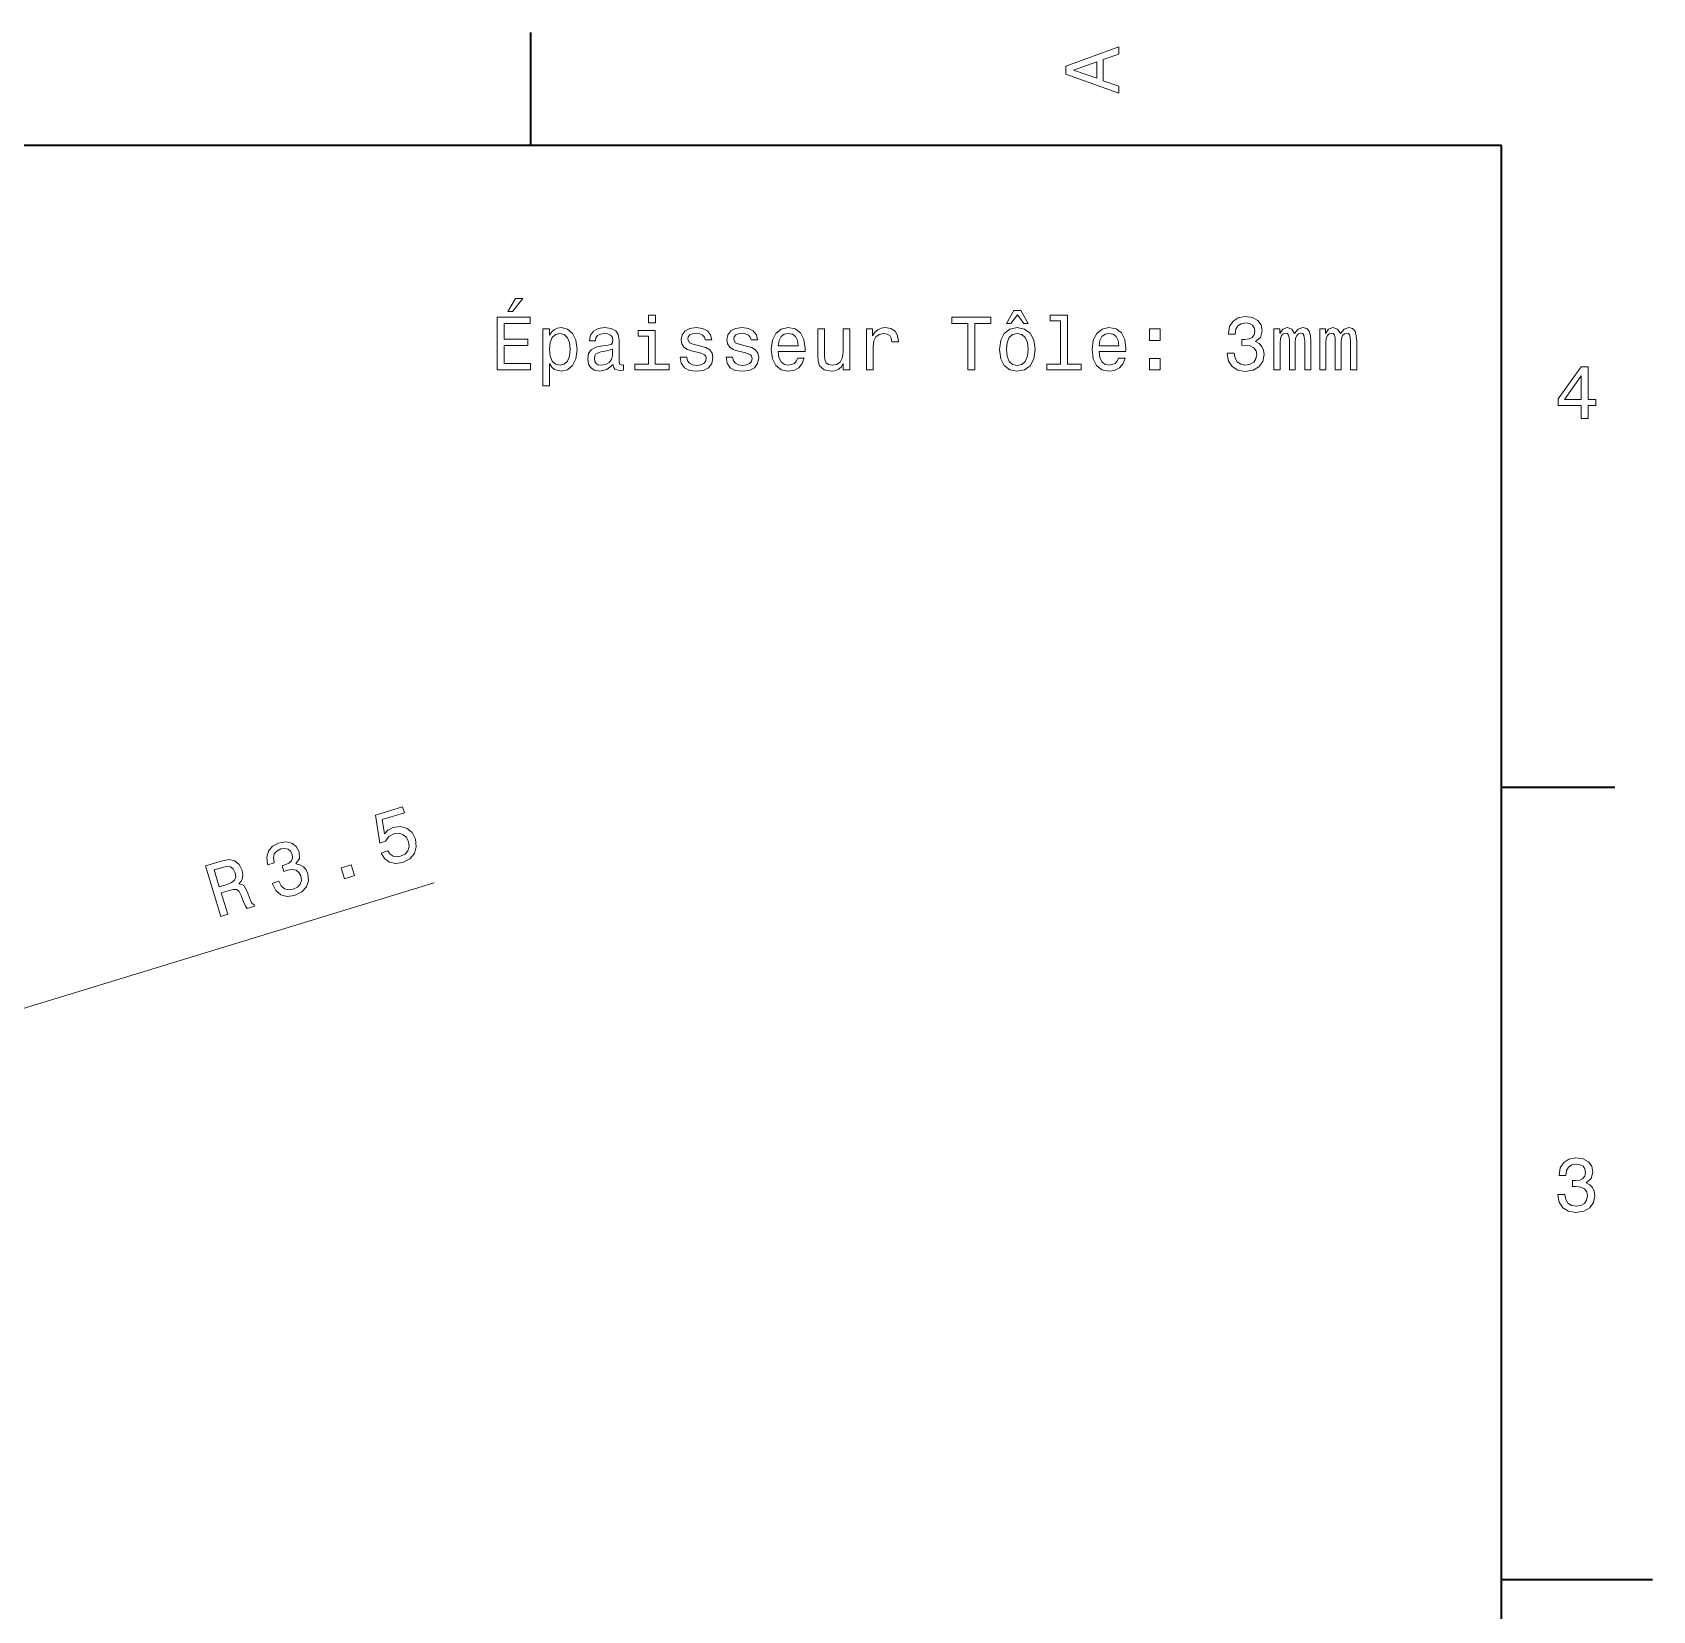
# Model space of a CAD drawing. Extents: x 0 to 297, y 0 to 210.
# Drawn here: x 189.7 to 297, y 103 to 207.5 of the extents above; entities that cross this region are included whole.
import ezdxf

# ---------------------------------------------------------------- set-up
doc = ezdxf.new("R2010")
doc.units = 0

msp = doc.modelspace()

# ---------------------------------------------------------------- linework, layer by layer
at = {"color": 7, "lineweight": 35, "ltscale": 0.1875}
for p, q in [((222.699997, 200), (222.699997, 207.5)), ((287, 157.5), (294.5, 157.5))]:
    msp.add_line(p, q, dxfattribs=at)
at = {"color": 7, "lineweight": 35}
for p, q in [((287, 200), (10, 200)), ((287, 10), (287, 200))]:
    msp.add_line(p, q, dxfattribs=at)
at = {"color": 7, "lineweight": 13}
msp.add_line((168.065765, 136.431427), (216.279388, 151.160736), dxfattribs=at)
at = {"color": 7, "lineweight": 35, "ltscale": 0.25}
msp.add_line((287, 105), (297, 105), dxfattribs=at)
at = {"color": 7, "lineweight": 13}
for points in [[(261.633209, 203.466858), (261.633209, 203.930847), (260.604401, 204.298996), (260.604401, 205.695969), (261.633209, 206.064133), (261.633209, 206.538193), (258.128174, 205.257217), (258.128174, 204.742798)], [(260.17572, 204.460388), (258.632477, 205), (260.17572, 205.539627)], [(221.170029, 189.01152), (221.467575, 189.01152), (222.168594, 189.868881), (221.674347, 189.868881)], [(254.193085, 188.219742), (254.490631, 188.219742), (254.919312, 188.779541), (255.342941, 188.219742), (255.640488, 188.219742), (255.161377, 189.077087), (254.677231, 189.077087)], [(220.458939, 185.143372), (222.677948, 185.143372), (222.677948, 185.567001), (220.922913, 185.567001), (220.922913, 186.752167), (222.486313, 186.752167), (222.486313, 187.170746), (220.922913, 187.170746), (220.922913, 188.219742), (222.637604, 188.219742), (222.637604, 188.643372), (220.458939, 188.643372)], [(223.92868, 187.432999), (223.92868, 187.851578), (223.484863, 187.851578), (223.484863, 184.094376), (223.92868, 184.094376), (223.92868, 185.556915), (224.085022, 185.319885), (224.26152, 185.163544), (224.705338, 185.047546), (225.128967, 185.143372), (225.461823, 185.430832), (225.67868, 185.88472), (225.759369, 186.5), (225.67868, 187.110229), (225.461823, 187.564117), (225.128967, 187.846542), (224.705338, 187.947403), (224.463257, 187.917145), (224.256485, 187.82132), (224.079971, 187.659943)], [(228.154907, 185.496399), (228.154907, 185.481262), (228.180115, 185.309799), (228.255768, 185.188766), (228.573486, 185.092941), (228.820602, 185.133286), (228.820602, 185.476227), (228.714691, 185.46109), (228.573486, 185.526657), (228.548279, 185.728394), (228.548279, 187.130402), (228.487747, 187.48848), (228.311234, 187.740631), (228.003601, 187.891937), (227.569885, 187.947403), (227.146255, 187.886887), (226.833572, 187.715424), (226.636887, 187.44812), (226.57132, 187.095108), (226.57132, 187.064835), (226.969742, 187.064835), (227.005051, 187.276657), (227.115997, 187.427948), (227.297546, 187.518738), (227.554749, 187.554031), (227.80188, 187.528824), (227.978394, 187.453171), (228.08429, 187.322052), (228.119598, 187.140488), (228.099426, 186.92868), (228.018738, 186.822769), (227.817001, 186.772339), (227.438766, 186.731995), (227.005051, 186.641205), (226.697403, 186.479828), (226.515854, 186.227661), (226.460373, 185.854462), (226.510803, 185.521606), (226.667145, 185.27449), (226.919312, 185.118149), (227.267288, 185.062683), (227.736313, 185.168594)], [(230.953888, 188.764404), (230.484863, 188.764404), (230.484863, 188.260086), (230.953888, 188.260086)], [(233.944519, 186.721909), (233.515854, 186.822769), (233.19812, 186.938766), (233.092224, 187.175797), (233.122482, 187.342224), (233.228394, 187.463257), (233.399857, 187.53891), (233.646973, 187.569168), (233.884003, 187.53891), (234.070602, 187.44812), (234.19165, 187.311966), (234.242081, 187.130402), (234.675797, 187.130402), (234.675797, 187.140488), (234.600143, 187.468292), (234.393372, 187.72551), (234.070602, 187.886887), (233.646973, 187.947403), (233.218292, 187.886887), (232.905624, 187.720459), (232.708939, 187.473343), (232.648422, 187.16066), (232.693802, 186.858063), (232.835022, 186.646255), (233.067001, 186.494949), (233.404907, 186.389053), (233.899139, 186.268005), (234.201736, 186.141937), (234.282425, 186.041061), (234.312683, 185.889771), (234.267288, 185.703171), (234.146255, 185.561966), (233.94957, 185.471176), (233.687317, 185.440918), (233.409943, 185.471176), (233.208221, 185.577087), (233.072052, 185.748566), (233.016571, 185.985596), (232.587891, 185.985596), (232.658508, 185.582138), (232.86528, 185.289627), (233.193085, 185.113113), (233.646973, 185.047546), (234.121033, 185.113113), (234.469025, 185.289627), (234.680832, 185.572052), (234.756485, 185.940201), (234.701004, 186.257919), (234.544662, 186.474777), (234.28746, 186.615997)], [(236.980545, 186.721909), (236.55188, 186.822769), (236.234146, 186.938766), (236.128235, 187.175797), (236.158508, 187.342224), (236.264404, 187.463257), (236.435883, 187.53891), (236.682999, 187.569168), (236.920029, 187.53891), (237.106628, 187.44812), (237.227661, 187.311966), (237.278107, 187.130402), (237.711823, 187.130402), (237.711823, 187.140488), (237.636169, 187.468292), (237.429398, 187.72551), (237.106628, 187.886887), (236.682999, 187.947403), (236.254318, 187.886887), (235.94165, 187.720459), (235.744965, 187.473343), (235.684433, 187.16066), (235.729828, 186.858063), (235.871033, 186.646255), (236.103027, 186.494949), (236.440918, 186.389053), (236.935165, 186.268005), (237.237747, 186.141937), (237.318451, 186.041061), (237.348709, 185.889771), (237.303314, 185.703171), (237.182281, 185.561966), (236.985596, 185.471176), (236.723343, 185.440918), (236.445969, 185.471176), (236.244232, 185.577087), (236.108063, 185.748566), (236.052597, 185.985596), (235.623917, 185.985596), (235.694519, 185.582138), (235.901291, 185.289627), (236.229111, 185.113113), (236.682999, 185.047546), (237.157059, 185.113113), (237.505035, 185.289627), (237.716858, 185.572052), (237.792511, 185.940201), (237.73703, 186.257919), (237.580688, 186.474777), (237.323486, 186.615997)], [(239.078537, 186.368881), (240.853745, 186.368881), (240.858795, 186.575653), (240.778107, 187.155624), (240.556198, 187.58934), (240.203171, 187.851578), (239.734146, 187.947403), (239.275223, 187.846542), (238.922195, 187.564117), (238.695251, 187.105194), (238.614548, 186.5), (238.690201, 185.879684), (238.917145, 185.425797), (239.265137, 185.143372), (239.719025, 185.047546), (240.112396, 185.113113), (240.435165, 185.284576), (240.672195, 185.556915), (240.80835, 185.920029), (240.369598, 185.920029), (240.278824, 185.718292), (240.14769, 185.567001), (239.77449, 185.445969), (239.48703, 185.501434), (239.270172, 185.677948), (239.128967, 185.965424), (239.078537, 186.353745)], [(243.814117, 187.851578), (243.370316, 187.851578), (243.370316, 186.288177), (243.319885, 185.925079), (243.17363, 185.662827), (242.946686, 185.501434), (242.649139, 185.451004), (242.412109, 185.491348), (242.260803, 185.612396), (242.175079, 185.819168), (242.154907, 186.111664), (242.154907, 187.851578), (241.71109, 187.851578), (241.71109, 186.07132), (241.726227, 185.713257), (241.822052, 185.41571), (242.114563, 185.143372), (242.583572, 185.047546), (242.835739, 185.082855), (243.052597, 185.17363), (243.239197, 185.329971), (243.390488, 185.556915), (243.390488, 185.143372), (243.814117, 185.143372)], [(244.92868, 185.143372), (245.372482, 185.143372), (245.372482, 186.691635), (245.417862, 187.064835), (245.554031, 187.332138), (245.77594, 187.493515), (246.073486, 187.548996), (246.295395, 187.513687), (246.461823, 187.412827), (246.562683, 187.241348), (246.597992, 187.009369), (247.046829, 187.009369), (246.986313, 187.417862), (246.819885, 187.710373), (246.542511, 187.886887), (246.164261, 187.947403), (245.907059, 187.907059), (245.685165, 187.806198), (245.48848, 187.63472), (245.332138, 187.40274), (245.332138, 187.851578), (244.92868, 187.851578)], [(251.646255, 185.143372), (252.110229, 185.143372), (252.110229, 188.219742), (253.169312, 188.219742), (253.169312, 188.643372), (250.582138, 188.643372), (250.582138, 188.219742), (251.646255, 188.219742)], [(253.739197, 186.494949), (253.819885, 185.879684), (254.05188, 185.425797), (254.420029, 185.143372), (254.914261, 185.047546), (255.403458, 185.143372), (255.771606, 185.420746), (256.003601, 185.874634), (256.089325, 186.494949), (256.003601, 187.110229), (255.771606, 187.569168), (255.403458, 187.846542), (254.914261, 187.947403), (254.420029, 187.846542), (254.05188, 187.564117), (253.819885, 187.110229)], [(257.78891, 188.391205), (257.78891, 185.516571), (256.876068, 185.516571), (256.876068, 185.143372), (259.140503, 185.143372), (259.140503, 185.516571), (258.232697, 185.516571), (258.232697, 188.764404), (257.092926, 188.764404), (257.092926, 188.391205)], [(260.330688, 186.368881), (262.105896, 186.368881), (262.110962, 186.575653), (262.030243, 187.155624), (261.80835, 187.58934), (261.455322, 187.851578), (260.986298, 187.947403), (260.527374, 187.846542), (260.174347, 187.564117), (259.947388, 187.105194), (259.866699, 186.5), (259.942352, 185.879684), (260.169312, 185.425797), (260.517273, 185.143372), (260.971191, 185.047546), (261.364563, 185.113113), (261.687317, 185.284576), (261.924347, 185.556915), (262.060516, 185.920029), (261.621765, 185.920029), (261.530975, 185.718292), (261.399841, 185.567001), (261.026642, 185.445969), (260.739197, 185.501434), (260.522339, 185.677948), (260.381104, 185.965424), (260.330688, 186.353745)], [(263.674347, 187.100143), (264.3703, 187.100143), (264.3703, 187.851578), (263.674347, 187.851578)], [(268.823486, 186.242798), (268.823486, 186.207489), (268.904175, 185.723343), (269.141205, 185.360229), (269.514404, 185.128235), (270.008636, 185.042511), (270.533142, 185.128235), (270.926514, 185.350143), (271.17868, 185.703171), (271.26944, 186.157059), (271.229095, 186.454605), (271.118164, 186.696686), (270.936584, 186.883286), (270.694519, 187.019455), (271.022339, 187.291794), (271.138306, 187.72551), (271.062683, 188.118881), (270.845825, 188.416428), (270.492798, 188.603027), (270.008636, 188.668594), (269.554749, 188.587891), (269.206757, 188.365997), (268.979828, 188.01297), (268.904175, 187.543945), (268.904175, 187.508652), (269.353027, 187.508652), (269.393372, 187.831406), (269.524475, 188.0634), (269.736298, 188.204605), (270.033844, 188.255035), (270.296112, 188.214691), (270.487732, 188.108795), (270.603729, 187.937317), (270.649139, 187.705338), (270.603729, 187.458206), (270.482697, 187.291794), (270.270874, 187.190918), (269.983429, 187.16066), (269.786743, 187.16571), (269.786743, 186.767288), (270.033844, 186.777374), (270.351563, 186.731995), (270.588623, 186.610947), (270.729828, 186.414261), (270.780243, 186.157059), (270.724792, 185.864548), (270.578522, 185.64769), (270.346527, 185.51152), (270.03891, 185.466141), (269.721191, 185.516571), (269.489197, 185.667862), (269.342926, 185.909943), (269.287445, 186.242798)], [(271.909943, 185.143372), (272.31842, 185.143372), (272.31842, 186.953888), (272.343658, 187.226227), (272.419312, 187.422913), (272.535278, 187.53891), (272.686584, 187.58429), (272.807617, 187.543945), (272.888306, 187.443085), (272.92868, 187.271606), (272.943787, 187.044662), (272.943787, 185.143372), (273.327087, 185.143372), (273.327087, 186.953888), (273.352295, 187.221176), (273.427948, 187.417862), (273.548981, 187.53891), (273.700287, 187.58429), (273.82132, 187.543945), (273.902008, 187.443085), (273.952454, 187.044662), (273.952454, 185.143372), (274.360931, 185.143372), (274.360931, 187.014404), (274.335724, 187.40274), (274.255035, 187.700287), (274.093658, 187.881851), (273.831421, 187.947403), (273.523773, 187.846542), (273.286743, 187.554031), (273.100128, 187.841492), (272.787445, 187.947403), (272.5, 187.846542), (272.303314, 187.564117), (272.303314, 187.851578), (271.909943, 187.851578)], [(274.945953, 185.143372), (275.354462, 185.143372), (275.354462, 186.953888), (275.379669, 187.226227), (275.455322, 187.422913), (275.57132, 187.53891), (275.722626, 187.58429), (275.843658, 187.543945), (275.924347, 187.443085), (275.964691, 187.271606), (275.979828, 187.044662), (275.979828, 185.143372), (276.363098, 185.143372), (276.363098, 186.953888), (276.388306, 187.221176), (276.463959, 187.417862), (276.585022, 187.53891), (276.736298, 187.58429), (276.85733, 187.543945), (276.938049, 187.443085), (276.988464, 187.044662), (276.988464, 185.143372), (277.396973, 185.143372), (277.396973, 187.014404), (277.371765, 187.40274), (277.291046, 187.700287), (277.129669, 187.881851), (276.867432, 187.947403), (276.559784, 187.846542), (276.322754, 187.554031), (276.136169, 187.841492), (275.823486, 187.947403), (275.536011, 187.846542), (275.339325, 187.564117), (275.339325, 187.851578), (274.945953, 187.851578)], [(224.629684, 185.445969), (224.332138, 185.51152), (224.11528, 185.713257), (223.979111, 186.041061), (223.933716, 186.5), (223.979111, 186.953888), (224.11528, 187.281708), (224.332138, 187.478394), (224.629684, 187.548996), (224.902023, 187.478394), (225.118881, 187.276657), (225.255051, 186.948853), (225.305481, 186.5), (225.255051, 186.046112), (225.118881, 185.713257), (224.902023, 185.51152)], [(230.938766, 185.516571), (230.938766, 187.760803), (229.798996, 187.760803), (229.798996, 187.382568), (230.494965, 187.382568), (230.494965, 185.516571), (229.587173, 185.516571), (229.587173, 185.143372), (231.856628, 185.143372), (231.856628, 185.516571)], [(239.078537, 186.742081), (239.134003, 187.090057), (239.270172, 187.34726), (239.476944, 187.503601), (239.749283, 187.559082), (240.016571, 187.503601), (240.223343, 187.34726), (240.349426, 187.090057), (240.394806, 186.742081)], [(254.193085, 186.5), (254.238464, 186.953888), (254.379684, 187.281708), (254.606628, 187.483429), (254.914261, 187.554031), (255.216858, 187.483429), (255.443802, 187.286743), (255.585022, 186.953888), (255.635437, 186.5), (255.585022, 186.041061), (255.443802, 185.708206), (255.216858, 185.506485), (254.914261, 185.440918), (254.606628, 185.506485), (254.379684, 185.708206), (254.238464, 186.041061)], [(260.330688, 186.742081), (260.386169, 187.090057), (260.522339, 187.34726), (260.729095, 187.503601), (261.001434, 187.559082), (261.268738, 187.503601), (261.475494, 187.34726), (261.601593, 187.090057), (261.646973, 186.742081)], [(228.104462, 186.091492), (228.043945, 185.829254), (227.882568, 185.627518), (227.640488, 185.496399), (227.342941, 185.451004), (227.151291, 185.476227), (227.015137, 185.556915), (226.929398, 185.69812), (226.904175, 185.894806), (226.924347, 186.07132), (227.005051, 186.197403), (227.327805, 186.338623), (227.736313, 186.399139), (228.104462, 186.520172)], [(263.674347, 185.143372), (264.3703, 185.143372), (264.3703, 185.894806), (263.674347, 185.894806)], [(292.277374, 181.916794), (292.731262, 181.916794), (292.731262, 182.784225), (293.23056, 182.784225), (293.23056, 183.187683), (292.731262, 183.187683), (292.731262, 185.341141), (292.272339, 185.341141), (290.739197, 183.228027), (290.739197, 182.784225), (292.277374, 182.784225)], [(291.162842, 183.187683), (292.277374, 184.756134), (292.277374, 183.187683)], [(212.780426, 153.137527), (213.007355, 152.774445), (213.337982, 152.537949), (213.744202, 152.451126), (214.210022, 152.514328), (214.670654, 152.749969), (214.979477, 153.102707), (215.105713, 153.552597), (215.049988, 154.062912), (214.830963, 154.48642), (214.491882, 154.767776), (214.060913, 154.883957), (213.568008, 154.823029), (213.223938, 154.654633), (212.992828, 154.410004), (212.852341, 155.353195), (214.318573, 155.801132), (214.197754, 156.19664), (212.408356, 155.649979), (212.685333, 153.794006), (213.071182, 153.91188), (213.281677, 154.22403), (213.613525, 154.41507), (213.938431, 154.456314), (214.221924, 154.374176), (214.443634, 154.183517), (214.589508, 153.895859), (214.629303, 153.57579), (214.54715, 153.292313), (214.356491, 153.070587), (214.068848, 152.924698), (213.802902, 152.880371), (213.571259, 152.930893), (213.37352, 153.060318), (213.228973, 153.274551)], [(205.560593, 151.126968), (205.570908, 151.093216), (205.789536, 150.653763), (206.122314, 150.375748), (206.546997, 150.262924), (207.044739, 150.325317), (207.521286, 150.560562), (207.832672, 150.887711), (207.970673, 151.299011), (207.924881, 151.759613), (207.799362, 152.032394), (207.622528, 152.231491), (207.394379, 152.356903), (207.123077, 152.416397), (207.35701, 152.772629), (207.341217, 153.221313), (207.153946, 153.575424), (206.859619, 153.796631), (206.467468, 153.871933), (205.985291, 153.793182), (205.574783, 153.583405), (205.306824, 153.269516), (205.192917, 152.865585), (205.257599, 152.394928), (205.267914, 152.36116), (205.697174, 152.49231), (205.641464, 152.812775), (205.699097, 153.072952), (205.860413, 153.269882), (206.130234, 153.40506), (206.392822, 153.443085), (206.607056, 153.397797), (206.768082, 153.2677), (206.879272, 153.059097), (206.908066, 152.809494), (206.840942, 152.61496), (206.667831, 152.456619), (206.401749, 152.343689), (206.212173, 152.291046), (206.328583, 151.910019), (206.561966, 151.991867), (206.879089, 152.04129), (207.141144, 151.994781), (207.333649, 151.847931), (207.457031, 151.616684), (207.489441, 151.32074), (207.412933, 151.070602), (207.230835, 150.872604), (206.94989, 150.739319), (206.631302, 150.694717), (206.365234, 150.771637), (206.154633, 150.960403), (206.004333, 151.262527)], [(202.161774, 148.939041), (202.610321, 149.07608), (202.178589, 150.489258), (202.636795, 150.629242), (202.978836, 150.717926), (203.211685, 150.715225), (203.376068, 150.591431), (203.51123, 150.321594), (203.667969, 149.894882), (203.783844, 149.619156), (203.89328, 149.468018), (204.399719, 149.622742), (204.371735, 149.714386), (204.219543, 149.815536), (204.104324, 150.05455), (203.905533, 150.584442), (203.701233, 150.959717), (203.552002, 151.051224), (203.350372, 151.089813), (203.506454, 151.269333), (203.589935, 151.479401), (203.611908, 151.71814), (203.562759, 151.98262), (203.37146, 152.367126), (203.085709, 152.612061), (202.711395, 152.69809), (202.258148, 152.628174), (201.13916, 152.286316)], [(202.257996, 152.179886), (202.561035, 152.240829), (202.796448, 152.212555), (202.978241, 152.083527), (203.102692, 151.831512), (203.139923, 151.537033), (203.061264, 151.328445), (202.865921, 151.173843), (202.569427, 151.0569), (202.053345, 150.899231), (201.712982, 152.013382)], [(210.337463, 151.436722), (211.003052, 151.64006), (210.783508, 152.358719), (210.11792, 152.15538)], [(290.729126, 130.51622), (290.729126, 130.480911), (290.809814, 129.996765), (291.046844, 129.633652), (291.420044, 129.401657), (291.914276, 129.315933), (292.438782, 129.401657), (292.832153, 129.623566), (293.08429, 129.976593), (293.175079, 130.430481), (293.134735, 130.728027), (293.023773, 130.970108), (292.842224, 131.156708), (292.600159, 131.292877), (292.927948, 131.565216), (293.043945, 131.998932), (292.968292, 132.392303), (292.751434, 132.68985), (292.398407, 132.87645), (291.914276, 132.942017), (291.460388, 132.861313), (291.112396, 132.63942), (290.885468, 132.286392), (290.809814, 131.817368), (290.809814, 131.782074), (291.258636, 131.782074), (291.299011, 132.104828), (291.430115, 132.336823), (291.641937, 132.478027), (291.939484, 132.528473), (292.201721, 132.488113), (292.393372, 132.382217), (292.509369, 132.210739), (292.554749, 131.97876), (292.509369, 131.731628), (292.388336, 131.565216), (292.176514, 131.46434), (291.889069, 131.434082), (291.692383, 131.439133), (291.692383, 131.04071), (291.939484, 131.050797), (292.257202, 131.005417), (292.494232, 130.884369), (292.635468, 130.687683), (292.685883, 130.430481), (292.630402, 130.13797), (292.484161, 129.921112), (292.252167, 129.784943), (291.944519, 129.739563), (291.626801, 129.789993), (291.394806, 129.941284), (291.248566, 130.183365), (291.193085, 130.51622)]]:
    msp.add_lwpolyline(points, close=True, dxfattribs=at)

doc.saveas('drawing.dxf')
